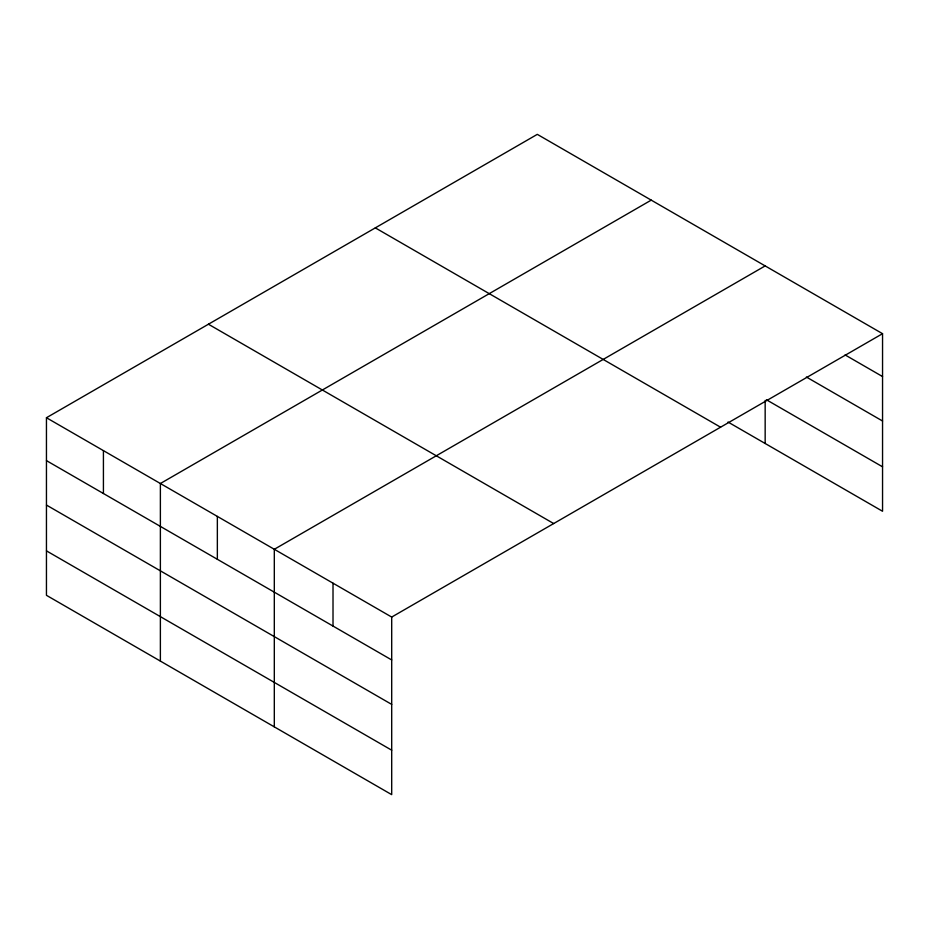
<?xml version="1.0" encoding="UTF-8"?>
<svg xmlns="http://www.w3.org/2000/svg" width="929" height="929" viewBox="0 0 929 929"><rect width="100%" height="100%" fill="white"/><g stroke="black" fill="none" stroke-linecap="round" stroke-linejoin="round"><path stroke-width="1.39" d="M46.45 417.736L391.701 617.065L391.701 794.643L46.45 595.315L46.45 417.736L537.299 134.357L882.55 333.685L882.55 511.264L728.011 422.033M651.229 200.13L160.38 483.521L160.38 661.1M765.159 265.915L274.31 549.294L274.31 726.873M391.701 617.065L882.55 333.685M845.088 354.924L882.55 376.559M806.372 377.023L882.55 421.011M766.413 399.76L882.55 466.811M375.316 227.872L720.567 427.201M208.433 324.221L553.684 523.55M46.45 460.621L391.701 659.95M46.45 505.062L391.701 704.391M46.45 550.862L391.701 750.191M765.159 400.469L765.159 443.481M333.012 583.18L333.012 626.065M217.351 516.408L217.351 559.281M103.421 450.635L103.421 493.508"/></g></svg>
